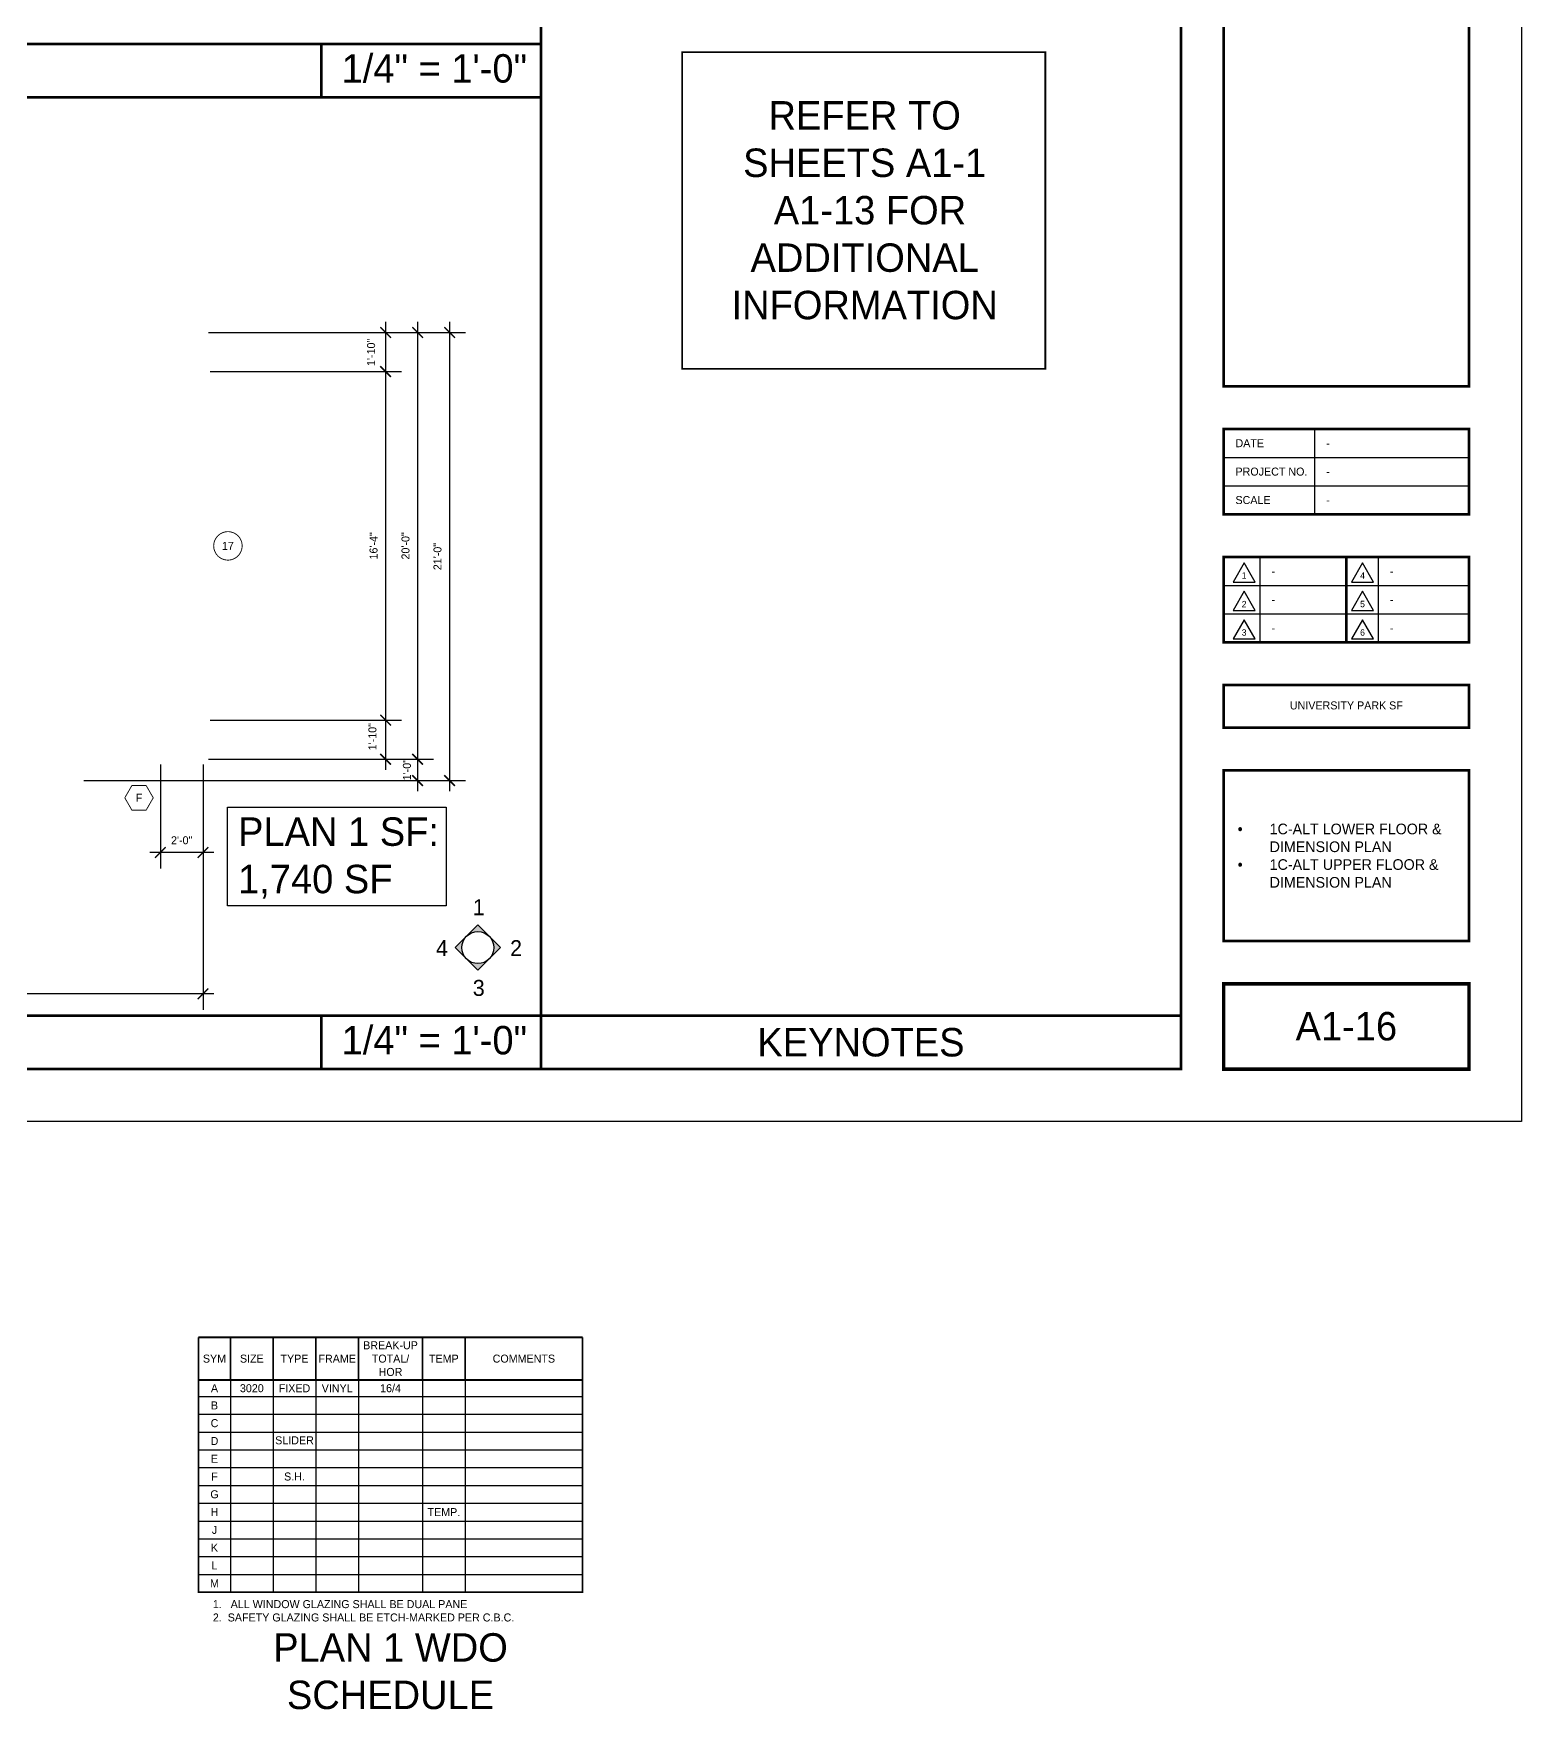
# Model space of a CAD drawing. Extents: x -3307 to 0, y -1500 to 1334.
# Drawn here: x -837 to 0, y -1483 to -540 of the extents above; entities that cross this region are included whole.
import ezdxf
from ezdxf.enums import TextEntityAlignment as Align

# ---------------------------------------------------------------- set-up
doc = ezdxf.new("R2010")
doc.units = 0
doc.header["$LTSCALE"] = 48
doc.header["$MEASUREMENT"] = 0
doc.header["$PDMODE"] = 3
doc.header["$PDSIZE"] = -2
doc.layers.get('0').update_dxf_attribs({"linetype": 'CONTINUOUS'})
doc.layers.get('DEFPOINTS').update_dxf_attribs({"linetype": 'CONTINUOUS'})
doc.layers.add('24X36TB', color=7, linetype='CONTINUOUS', lineweight=30)
for name, color, linetype in [('A-DIMS', 3, 'CONTINUOUS'), ('A-SYM', 2, 'CONTINUOUS'), ('A-SYMTEXT', 2, 'CONTINUOUS'), ('A-TEXT', 3, 'CONTINUOUS'), ('A_WDO_SCH', 7, 'CONTINUOUS'), ('A_WDO_SCH_TXT', 3, 'CONTINUOUS'), ('TB-text', 3, 'CONTINUOUS')]:
    doc.layers.add(name, color=color, linetype=linetype)
doc.styles.get("Standard").update_dxf_attribs({"font": 'ERASMD.TTF', "height": 4.5})
doc.dimstyles.new('ARCHITECTURE', dxfattribs={"dimscale": 48, "dimtxt": 0.18, "dimasz": 0.125, "dimexe": 0.1875, "dimexo": 0.0625, "dimgap": 0.09375, "dimtad": 1, "dimdec": 4, "dimzin": 3, "dimdsep": 46, "dimlunit": 4, "dimtxsty": 'Standard', "dimblk1": 'ARCHTICK', "dimblk2": 'ARCHTICK', "dimsah": 1, "dimcen": 0.09375, "dimdle": 0.125, "dimclrd": 1, "dimclre": 1, "dimclrt": 3, "dimadec": 0, "dimazin": 0, "dimtfac": 1, "dimtdec": 4, "dimtofl": 0, "dimtmove": 2, "dimatfit": 3, "dimldrblk": 'ARCHTICK', "dimfxl": 1, "dimfrac": 2, "dimtolj": 1, "dimtzin": 0, "dimarcsym": 0})

# ---------------------------------------------------------------- blocks, each defined once
blk = doc.blocks.new('01PSRV01')
at = {"color": 0, "linetype": 'ByBlock'}
blk.add_lwpolyline([(0, 0.5), (-0.433, -0.25), (0.433, -0.25)], close=True, dxfattribs=at)
blk.add_attdef('NUMBER', text='', height=0.25, dxfattribs=at).set_placement((0, 0), align=Align.MIDDLE)
blk = doc.blocks.new('A$C06A91398')
at = {"layer": '24X36TB'}
for p, q in [((495.62, 322.64), (495.62, 274.64)), ((444.62, 306.64), (582.62, 306.64)), ((444.62, 290.64), (582.62, 290.64)), ((444.62, 274.64), (582.62, 274.64)), ((464.92, 250.64), (464.92, 202.64)), ((531.53, 250.64), (531.53, 202.64)), ((444.62, 234.64), (582.62, 234.64)), ((444.62, 218.64), (582.62, 218.64))]:
    blk.add_line(p, q, dxfattribs=at)
blk.add_lwpolyline([(-1115.88, 1085.14), (612.12, 1085.14), (612.12, -66.86), (-1115.88, -66.86)], close=True, dxfattribs=at)
for points, const_width in [([(420.62, -37.36), (420.62, 1055.64), (-1055.88, 1055.64), (-1055.88, -37.36)], 1.5), ([(444.62, 346.64), (444.62, 623.52), (582.62, 623.52), (582.62, 346.64)], 1.5), ([(444.62, 274.64), (444.62, 322.64), (582.62, 322.64), (582.62, 274.64)], 1.5), ([(444.62, 202.64), (444.62, 250.64), (582.62, 250.64), (582.62, 202.64)], 1.5), ([(444.62, 178.64), (582.62, 178.64), (582.62, 154.64), (444.62, 154.64)], 1.5), ([(444.62, 34.64), (444.62, 130.64), (582.62, 130.64), (582.62, 34.64)], 1.5), ([(444.62, 10.64), (582.62, 10.64), (582.62, -37.36), (444.62, -37.36)], 2)]:
    blk.add_lwpolyline(points, close=True, dxfattribs=dict(at, const_width=const_width))
at = {"layer": '24X36TB', "const_width": 1.5}
blk.add_lwpolyline([(513.62, 250.64), (513.62, 202.64)], dxfattribs=at)
at = {"layer": 'TB-text', "xscale": 14.40000000000146, "yscale": 14.39999999999418, "zscale": 14.4}
for p, values in [((456.11, 240.17), {'NUMBER': '1'}), ((522.72, 240.17), {'NUMBER': '4'}), ((456.11, 224.17), {'NUMBER': '2'}), ((522.72, 224.17), {'NUMBER': '5'}), ((456.11, 208.17), {'NUMBER': '3'}), ((522.72, 208.17), {'NUMBER': '6'})]:
    blk.add_blockref('01PSRV01', p, dxfattribs=at).add_auto_attribs(values)
at = {"layer": 'TB-text', "char_height": 4.5, "width": 51, "attachment_point": 4}
for s, insert in [('{\\fEras Medium ITC|b0|i0|c0|p34;DATE}', (451.26, 314.64)), ('{\\fEras Medium ITC|b0|i0|c0|p34;PROJECT NO.}', (451.26, 298.64)), ('{\\fEras Medium ITC|b0|i0|c0|p34;SCALE}', (451.26, 282.64))]:
    blk.add_mtext(s, dxfattribs=dict(at, insert=insert))
blk = doc.blocks.new('_ARCHTICK')
at = {"color": 0, "linetype": 'ByBlock', "const_width": 0.15}
blk.add_lwpolyline([(-0.5, -0.5), (0.5, 0.5)], dxfattribs=at)
blk = doc.blocks.new('*D145')
at = {"layer": 'A-DIMS', "color": 1, "lineweight": -2, "transparency": 16777216}
for p, q in [((-602.83, -702.25), (-602.83, -966.25)), ((-738.54, -708.25), (-593.83, -708.25)), ((-808.54, -960.25), (-593.83, -960.25))]:
    blk.add_line(p, q, dxfattribs=at)
at = {"layer": 'DEFPOINTS', "color": 0, "transparency": 16777216}
for p in [(-741.54, -708.25), (-811.54, -960.25), (-602.83, -960.25)]:
    blk.add_point(p, dxfattribs=at)
at = {"layer": 'A-DIMS', "color": 1, "lineweight": -2, "transparency": 16777216, "xscale": 6, "yscale": 6, "zscale": 6}
for p, rotation in [((-602.83, -708.25), 90), ((-602.83, -960.25), 270)]:
    blk.add_blockref('_ARCHTICK', p, dxfattribs=dict(at, rotation=rotation))
at = {"layer": 'A-DIMS', "color": 3, "transparency": 16777216, "insert": (-609.65, -834.25), "char_height": 4.5, "attachment_point": 5, "rotation": 90}
blk.add_mtext('\\A1;21\'-0"', dxfattribs=at)
blk = doc.blocks.new('*D146')
at = {"layer": 'A-DIMS', "color": 1, "lineweight": -2, "transparency": 16777216}
for p, q in [((-620.83, -702.25), (-620.83, -954.25)), ((-738.54, -708.25), (-611.83, -708.25)), ((-738.54, -948.25), (-611.83, -948.25))]:
    blk.add_line(p, q, dxfattribs=at)
at = {"layer": 'DEFPOINTS', "color": 0, "transparency": 16777216}
for p in [(-741.54, -708.25), (-741.54, -948.25), (-620.83, -948.25)]:
    blk.add_point(p, dxfattribs=at)
at = {"layer": 'A-DIMS', "color": 1, "lineweight": -2, "transparency": 16777216, "xscale": 6, "yscale": 6, "zscale": 6}
for p, rotation in [((-620.83, -708.25), 90), ((-620.83, -948.25), 270)]:
    blk.add_blockref('_ARCHTICK', p, dxfattribs=dict(at, rotation=rotation))
at = {"layer": 'A-DIMS', "color": 3, "transparency": 16777216, "insert": (-627.65, -828.25), "char_height": 4.5, "attachment_point": 5, "rotation": 90}
blk.add_mtext('\\A1;20\'-0"', dxfattribs=at)
blk = doc.blocks.new('*D166')
at = {"layer": 'A-DIMS', "color": 1, "lineweight": -2, "transparency": 16777216}
for p, q in [((-620.83, -942.25), (-620.83, -966.25)), ((-738.54, -948.25), (-611.83, -948.25)), ((-808.54, -960.25), (-611.83, -960.25))]:
    blk.add_line(p, q, dxfattribs=at)
at = {"layer": 'DEFPOINTS', "color": 0, "transparency": 16777216}
for p in [(-741.54, -948.25), (-811.54, -960.25), (-620.83, -960.25)]:
    blk.add_point(p, dxfattribs=at)
at = {"layer": 'A-DIMS', "color": 1, "lineweight": -2, "transparency": 16777216, "xscale": 6, "yscale": 6, "zscale": 6}
for p, rotation in [((-620.83, -948.25), 90), ((-620.83, -960.25), 270)]:
    blk.add_blockref('_ARCHTICK', p, dxfattribs=dict(at, rotation=rotation))
at = {"layer": 'A-DIMS', "color": 3, "transparency": 16777216, "insert": (-626.85, -954.1), "char_height": 4.5, "attachment_point": 5, "rotation": 90}
blk.add_mtext('\\A1;1\'-0"', dxfattribs=at)
blk = doc.blocks.new('*D167')
at = {"layer": 'A-DIMS', "color": 1, "lineweight": -2, "transparency": 16777216}
for p, q in [((-638.83, -702.25), (-638.83, -736.25)), ((-738.54, -708.25), (-629.83, -708.25)), ((-737.54, -730.25), (-629.83, -730.25))]:
    blk.add_line(p, q, dxfattribs=at)
at = {"layer": 'DEFPOINTS', "color": 0, "transparency": 16777216}
for p in [(-741.54, -708.25), (-740.54, -730.25), (-638.83, -730.25)]:
    blk.add_point(p, dxfattribs=at)
at = {"layer": 'A-DIMS', "color": 1, "lineweight": -2, "transparency": 16777216, "xscale": 6, "yscale": 6, "zscale": 6}
for p, rotation in [((-638.83, -708.25), 90), ((-638.83, -730.25), 270)]:
    blk.add_blockref('_ARCHTICK', p, dxfattribs=dict(at, rotation=rotation))
at = {"layer": 'A-DIMS', "color": 3, "transparency": 16777216, "insert": (-646.98, -719.43), "char_height": 4.5, "attachment_point": 5, "rotation": 90}
blk.add_mtext('\\A1;1\'-10"', dxfattribs=at)
blk = doc.blocks.new('*D168')
at = {"layer": 'A-DIMS', "color": 1, "lineweight": -2, "transparency": 16777216}
for p, q in [((-638.83, -724.25), (-638.83, -932.25)), ((-737.54, -730.25), (-629.83, -730.25)), ((-737.54, -926.25), (-629.83, -926.25))]:
    blk.add_line(p, q, dxfattribs=at)
at = {"layer": 'DEFPOINTS', "color": 0, "transparency": 16777216}
for p in [(-740.54, -730.25), (-740.54, -926.25), (-638.83, -926.25)]:
    blk.add_point(p, dxfattribs=at)
at = {"layer": 'A-DIMS', "color": 1, "lineweight": -2, "transparency": 16777216, "xscale": 6, "yscale": 6, "zscale": 6}
for p, rotation in [((-638.83, -730.25), 90), ((-638.83, -926.25), 270)]:
    blk.add_blockref('_ARCHTICK', p, dxfattribs=dict(at, rotation=rotation))
at = {"layer": 'A-DIMS', "color": 3, "transparency": 16777216, "insert": (-645.61, -828.25), "char_height": 4.5, "attachment_point": 5, "rotation": 90}
blk.add_mtext('\\A1;16\'-4"', dxfattribs=at)
blk = doc.blocks.new('*D169')
at = {"layer": 'A-DIMS', "color": 1, "lineweight": -2, "transparency": 16777216}
for p, q in [((-638.83, -920.25), (-638.83, -954.25)), ((-737.54, -926.25), (-629.83, -926.25)), ((-738.54, -948.25), (-629.83, -948.25))]:
    blk.add_line(p, q, dxfattribs=at)
at = {"layer": 'DEFPOINTS', "color": 0, "transparency": 16777216}
for p in [(-740.54, -926.25), (-741.54, -948.25), (-638.83, -948.25)]:
    blk.add_point(p, dxfattribs=at)
at = {"layer": 'A-DIMS', "color": 1, "lineweight": -2, "transparency": 16777216, "xscale": 6, "yscale": 6, "zscale": 6}
for p, rotation in [((-638.83, -926.25), 90), ((-638.83, -948.25), 270)]:
    blk.add_blockref('_ARCHTICK', p, dxfattribs=dict(at, rotation=rotation))
at = {"layer": 'A-DIMS', "color": 3, "transparency": 16777216, "insert": (-646.25, -935.55), "char_height": 4.5, "attachment_point": 5, "rotation": 90}
blk.add_mtext('\\A1;1\'-10"', dxfattribs=at)
blk = doc.blocks.new('*D170')
at = {"layer": 'A-DIMS', "color": 1, "lineweight": -2, "transparency": 16777216}
for p, q in [((-1443.54, -951.25), (-1443.54, -1089.15)), ((-741.54, -951.25), (-741.54, -1089.15)), ((-735.54, -1080.15), (-1449.54, -1080.15))]:
    blk.add_line(p, q, dxfattribs=at)
at = {"layer": 'DEFPOINTS', "color": 0, "transparency": 16777216}
for p in [(-1443.54, -948.25), (-741.54, -948.25), (-1443.54, -1080.15)]:
    blk.add_point(p, dxfattribs=at)
at = {"layer": 'A-DIMS', "color": 1, "lineweight": -2, "transparency": 16777216, "xscale": 6, "yscale": 6, "zscale": 6, "rotation": 180}
blk.add_blockref('_ARCHTICK', (-1443.54, -1080.15), dxfattribs=at)
at = {"layer": 'A-DIMS', "color": 1, "lineweight": -2, "transparency": 16777216, "xscale": 6, "yscale": 6, "zscale": 6}
blk.add_blockref('_ARCHTICK', (-741.54, -1080.15), dxfattribs=at)
at = {"layer": 'A-DIMS', "color": 3, "transparency": 16777216, "insert": (-1092.54, -1073.32), "char_height": 4.5, "attachment_point": 5}
blk.add_mtext('\\A1;58\'-6"', dxfattribs=at)
blk = doc.blocks.new('*D171')
at = {"layer": 'A-DIMS', "color": 1, "lineweight": -2, "transparency": 16777216}
for p, q in [((-765.54, -951.25), (-765.54, -1009.66)), ((-741.54, -951.25), (-741.54, -1009.66)), ((-735.54, -1000.66), (-771.54, -1000.66))]:
    blk.add_line(p, q, dxfattribs=at)
at = {"layer": 'DEFPOINTS', "color": 0, "transparency": 16777216}
for p in [(-765.54, -948.25), (-741.54, -948.25), (-765.54, -1000.66)]:
    blk.add_point(p, dxfattribs=at)
at = {"layer": 'A-DIMS', "color": 1, "lineweight": -2, "transparency": 16777216, "xscale": 6, "yscale": 6, "zscale": 6, "rotation": 180}
blk.add_blockref('_ARCHTICK', (-765.54, -1000.66), dxfattribs=at)
at = {"layer": 'A-DIMS', "color": 1, "lineweight": -2, "transparency": 16777216, "xscale": 6, "yscale": 6, "zscale": 6}
blk.add_blockref('_ARCHTICK', (-741.54, -1000.66), dxfattribs=at)
at = {"layer": 'A-DIMS', "color": 3, "transparency": 16777216, "insert": (-753.54, -993.84), "char_height": 4.5, "attachment_point": 5}
blk.add_mtext('\\A1;2\'-0"', dxfattribs=at)

msp = doc.modelspace()

# ---------------------------------------------------------------- hatches: boundary and pattern name
at = {"layer": 'A-SYMTEXT'}
h = msp.add_hatch(color=256, dxfattribs=at)
h.paths.add_polyline_path([(-574.21981, -1054.17952), (-580.58377, -1047.81555, -0.198912367), (-577.94773, -1054.17952, -0.198912367), (-580.58377, -1060.54348)])
h.paths.add_polyline_path([(-593.3117, -1047.81555, -0.414213562), (-580.58377, -1047.81555), (-586.94773, -1041.45159)])
h.paths.add_polyline_path([(-593.3117, -1047.81555), (-599.67566, -1054.17952), (-593.3117, -1060.54348, -0.198912367), (-595.94773, -1054.17952, -0.198912367)])
h.paths.add_polyline_path([(-593.3117, -1060.54348), (-586.94773, -1066.90744), (-580.58377, -1060.54348, -0.414213562)])

# ---------------------------------------------------------------- linework, layer by layer
at = {"layer": '24X36TB', "const_width": 1.5}
for points in [[(-551.5, -1122.5), (-551.5, -912), (-551.5, -29.5)], [(-1668, -546), (-1074, -546), (-551.5, -546)], [(-674.96736, -576), (-674.96736, -546)], [(-1668, -576), (-1074, -576), (-551.5, -576)], [(-1668, -1092.5), (-1074, -1092.5), (-191.5, -1092.5)], [(-674.96736, -1122.5), (-674.96736, -1092.5)]]:
    msp.add_lwpolyline(points, dxfattribs=at)
at = {"layer": 'A-DIMS', "const_width": 1}
msp.add_lwpolyline([(-472.08555, -550.59568), (-267.77882, -550.59568), (-267.77882, -728.65107), (-472.08555, -728.65107)], close=True, dxfattribs=at)
at = {"layer": 'A-SYM', "const_width": 0.5}
msp.add_lwpolyline([(-727.54156, -820.25, 458.365508884), (-727.47175, -820.2503, 458.365508884)], format="xyb", dxfattribs=at)
msp.add_lwpolyline([(-785.54031, -969.94295), (-781.54156, -976.86899), (-773.54156, -976.86899), (-769.54156, -969.94078), (-773.54156, -963.01258), (-781.54156, -963.01258), (-785.54051, -969.93895)], dxfattribs=at)
at = {"layer": 'A-SYMTEXT'}
for p, q in [((-599.67566, -1054.17952), (-586.94773, -1041.45159)), ((-574.21981, -1054.17952), (-586.94773, -1041.45159)), ((-586.94773, -1066.90744), (-599.67566, -1054.17952)), ((-586.94773, -1066.90744), (-574.21981, -1054.17952))]:
    msp.add_line(p, q, dxfattribs=at)
msp.add_circle((-586.94773, -1054.17952), 9, dxfattribs=at)
at = {"layer": 'A-TEXT'}
msp.add_lwpolyline([(-727.81005, -975.26483), (-604.81005, -975.26483), (-604.81005, -1030.76483), (-727.81005, -1030.76483)], close=True, dxfattribs=at)
at = {"layer": 'A_WDO_SCH'}
for p, q in [((-726.08988, -1273.34979), (-726.08988, -1416.6474)), ((-702.08988, -1273.34979), (-702.08988, -1416.6474)), ((-678.08988, -1273.34979), (-678.08988, -1416.6474)), ((-654.08988, -1273.34979), (-654.08988, -1416.6474)), ((-618.08988, -1273.34979), (-618.08988, -1416.6474)), ((-594.08988, -1273.34979), (-594.08988, -1416.6474)), ((-744.08988, -1297.34979), (-528.08988, -1297.34979)), ((-744.08988, -1306.6474), (-528.08988, -1306.6474)), ((-744.08988, -1316.6474), (-528.08988, -1316.6474)), ((-744.08988, -1326.6474), (-528.08988, -1326.6474)), ((-744.08988, -1336.6474), (-528.08988, -1336.6474)), ((-744.08988, -1346.6474), (-528.08988, -1346.6474)), ((-744.08988, -1356.6474), (-528.08988, -1356.6474)), ((-744.08988, -1366.6474), (-528.08988, -1366.6474)), ((-744.08988, -1376.6474), (-528.08988, -1376.6474)), ((-744.08988, -1386.6474), (-528.08988, -1386.6474)), ((-744.08988, -1396.6474), (-528.08988, -1396.6474)), ((-744.08988, -1406.6474), (-528.08988, -1406.6474)), ((-744.08988, -1416.6474), (-528.08988, -1416.6474)), ((-744.08988, -1416.6474), (-528.08988, -1416.6474)), ((-744.08988, -1416.6474), (-528.08988, -1416.6474)), ((-744.08988, -1416.6474), (-528.08988, -1416.6474)), ((-744.08988, -1416.6474), (-528.08988, -1416.6474))]:
    msp.add_line(p, q, dxfattribs=at)
at = {"layer": 'A_WDO_SCH', "const_width": 1}
for points in [[(-744.08988, -1273.34979), (-744.08988, -1416.6474), (-528.08988, -1416.6474), (-528.08988, -1273.34979)], [(-528.08988, -1273.34979), (-744.08988, -1273.34979)], [(-726.08988, -1273.34979), (-726.08988, -1297.34979)], [(-702.08988, -1273.34979), (-702.08988, -1297.34979)], [(-678.08988, -1273.34979), (-678.08988, -1297.34979)], [(-654.08988, -1273.34979), (-654.08988, -1297.34979)], [(-618.08988, -1273.34979), (-618.08988, -1297.34979)], [(-594.08988, -1273.34979), (-594.08988, -1297.34979)], [(-528.08988, -1297.34979), (-744.08988, -1297.34979)]]:
    msp.add_lwpolyline(points, dxfattribs=at)

# ---------------------------------------------------------------- block references
at = {"layer": 'A-DIMS'}
msp.add_blockref('A$C06A91398', (-612.11644, -1085.14447), dxfattribs=at)

# ---------------------------------------------------------------- texts
at = {"layer": 'A-SYM', "char_height": 4.5, "width": 16, "attachment_point": 5}
for s, insert in [('17', (-727.54156, -828.24996)), ('F', (-777.54094, -969.94078))]:
    msp.add_mtext(s, dxfattribs=dict(at, insert=insert))
at = {"layer": 'A-SYMTEXT', "color": 3, "char_height": 9, "width": 48.1950375, "attachment_point": 1}
for s, insert in [('{\\fEras Medium ITC|b0|i0|c0|p34;1}', (-589.81027, -1026.96676)), ('{\\fEras Medium ITC|b0|i0|c0|p34;4}', (-610.50334, -1049.98288)), ('{\\fEras Medium ITC|b0|i0|c0|p34;2}', (-568.83747, -1049.98288)), ('{\\fEras Medium ITC|b0|i0|c0|p34;3}', (-589.81027, -1072.33512))]:
    msp.add_mtext(s, dxfattribs=dict(at, insert=insert))
at = {"layer": 'A-TEXT', "char_height": 16}
for s, insert, width, attachment_point in [('1/4" = 1\'-0"', (-611.44139, -551.72273), 628.1875, 2), ('PLAN 1 SF: \\P1,740 SF', (-721.81005, -1003.76483), 759.0326388, 4), ('1/4" = 1\'-0"', (-611.44139, -1098.22273), 628.1875, 2), ('KEYNOTES', (-371.5, -1107.5), 360, 5)]:
    msp.add_mtext(s, dxfattribs=dict(at, insert=insert, width=width, attachment_point=attachment_point))
at = {"layer": 'A_WDO_SCH', "insert": (-736.01177, -1413.64102), "char_height": 4.5, "width": 245.625, "attachment_point": 1}
msp.add_mtext('\\P1.   ALL WINDOW GLAZING SHALL BE DUAL PANE\\P2.  SAFETY GLAZING SHALL BE ETCH-MARKED PER C.B.C.', dxfattribs=at)
at = {"layer": 'A_WDO_SCH_TXT', "color": 3, "char_height": 4.5, "attachment_point": 5}
for s, insert, width in [('BREAK-UP \\PTOTAL/\\PHOR', (-636.08988, -1285.34979), 36), ('SYM', (-735.08988, -1285.34979), 18), ('SIZE', (-714.08988, -1285.34979), 24), ('TYPE', (-690.08988, -1285.34979), 24), ('FRAME', (-666.08988, -1285.34979), 24), ('TEMP', (-606.08988, -1285.34979), 24), ('COMMENTS', (-561.08988, -1285.34979), 66), ('A', (-735.08988, -1301.9986), 18), ('3020', (-714.08988, -1301.9986), 24), ('FIXED', (-690.08988, -1301.9986), 24), ('VINYL', (-666.08988, -1301.9986), 24), ('16/4', (-636.08988, -1301.9986), 36), ('B', (-735.08988, -1311.6474), 18), ('C', (-735.08988, -1321.6474), 18), ('SLIDER', (-690.08988, -1331.29621), 24), ('D', (-735.08988, -1331.6474), 18), ('E', (-735.08988, -1341.6474), 18), ('F', (-735.08988, -1351.6474), 18), ('S.H.', (-690.08988, -1351.6474), 24), ('G', (-735.08988, -1361.6474), 18), ('H', (-735.08988, -1371.6474), 18), ('TEMP.', (-606.08988, -1371.6474), 24), ('J', (-735.08988, -1381.6474), 18), ('K', (-735.08988, -1391.6474), 18), ('L', (-735.08988, -1401.6474), 18), ('M', (-735.08988, -1411.6474), 18)]:
    msp.add_mtext(s, dxfattribs=dict(at, insert=insert, width=width))
at = {"layer": 'TB-text'}
for s, insert, char_height, width, attachment_point in [('{\\fEras Demi ITC|b0|i0|c0|p34;REFER TO SHEETS A1-1  A1-13 FOR ADDITIONAL INFORMATION}', (-369.40507, -639.57629), 16, 138, 5), ('{\\fEras Medium ITC|b0|i0|c0|p34;-}', (-109.85369, -770.5), 4.5, 51, 4), ('{\\fEras Medium ITC|b0|i0|c0|p34;-}', (-109.85369, -786.5), 4.5, 51, 4), ('{\\fEras Medium ITC|b0|i0|c0|p34;-}', (-109.85369, -802.5), 4.5, 51, 4), ('{\\fEras Medium ITC|b0|i0|c0|p34;-}', (-140.54767, -842.5), 4.5, 51, 4), ('{\\fEras Medium ITC|b0|i0|c0|p34;-}', (-73.93702, -842.5), 4.5, 51, 4), ('{\\fEras Medium ITC|b0|i0|c0|p34;-}', (-140.54767, -858.5), 4.5, 51, 4), ('{\\fEras Medium ITC|b0|i0|c0|p34;-}', (-73.93702, -858.5), 4.5, 51, 4), ('{\\fEras Medium ITC|b0|i0|c0|p34;-}', (-140.54767, -874.5), 4.5, 51, 4), ('{\\fEras Medium ITC|b0|i0|c0|p34;-}', (-73.93702, -874.5), 4.5, 51, 4), ('{\\fEras Demi ITC|b0|i0|c0|p34;UNIVERSITY PARK SF}', (-98.5, -918), 4.5, 138, 5), ('\\pi-18,l18,t18;{\\fSymbol|b0|i0|c2|p18;·^I}1C-ALT LOWER FLOOR & DIMENSION PLAN\\P{\\fSymbol|b0|i0|c2|p18;·^I}1C-ALT UPPER FLOOR & DIMENSION PLAN', (-159.64988, -1002.5), 6, 130.149881, 4), ('{\\fEras Demi ITC|b0|i0|c0|p34;A1-16}', (-98.5, -1098.5), 16, 138, 5), ('PLAN 1 WDO \\PSCHEDULE', (-636.08988, -1461.19312), 16, 216, 5)]:
    msp.add_mtext(s, dxfattribs=dict(at, insert=insert, char_height=char_height, width=width, attachment_point=attachment_point))

# ---------------------------------------------------------------- dimensions: what is measured, and where the dimension line sits
at = {"layer": 'A-DIMS'}
for base, p1, p2, picture, middle in [((-602.82604, -960.25), (-741.54156, -708.25), (-811.54156, -960.25), '*D145', (-609.64857, -834.25)), ((-620.82604, -948.25), (-741.54156, -708.25), (-741.54156, -948.25), '*D146', (-627.64857, -828.25)), ((-638.82604, -926.25), (-740.54156, -730.25), (-740.54156, -926.25), '*D168', (-645.6123, -828.25))]:
    dim = msp.add_linear_dim(base=base, p1=p1, p2=p2, angle=90, dimstyle='ARCHITECTURE', dxfattribs=at)
    dim.commit()
    dim.dimension.update_dxf_attribs({"geometry": picture, "text_midpoint": middle})
for base, p1, p2, picture, middle in [((-638.82604, -730.25), (-741.54156, -708.25), (-740.54156, -730.25), '*D167', (-646.97698, -719.42775)), ((-638.82604, -948.25), (-740.54156, -926.25), (-741.54156, -948.25), '*D169', (-646.24648, -935.55319)), ((-620.82604, -960.25), (-741.54156, -948.25), (-811.54156, -960.25), '*D166', (-626.85163, -954.1012))]:
    dim = msp.add_linear_dim(base=base, p1=p1, p2=p2, angle=90, dimstyle='ARCHITECTURE', dxfattribs=at)
    dim.commit()
    dim.dimension.update_dxf_attribs({"geometry": picture, "text_midpoint": middle, "dimtype": 160})
for base, p2, picture, middle in [((-1443.54156, -1080.14576), (-1443.54156, -948.25), '*D170', (-1092.54156, -1073.32323)), ((-765.54156, -1000.65787), (-765.54156, -948.25), '*D171', (-753.54156, -993.83534))]:
    dim = msp.add_linear_dim(base=base, p1=(-741.54156, -948.25), p2=p2, dimstyle='ARCHITECTURE', dxfattribs=at)
    dim.commit()
    dim.dimension.update_dxf_attribs({"geometry": picture, "text_midpoint": middle})

doc.saveas('drawing.dxf')
